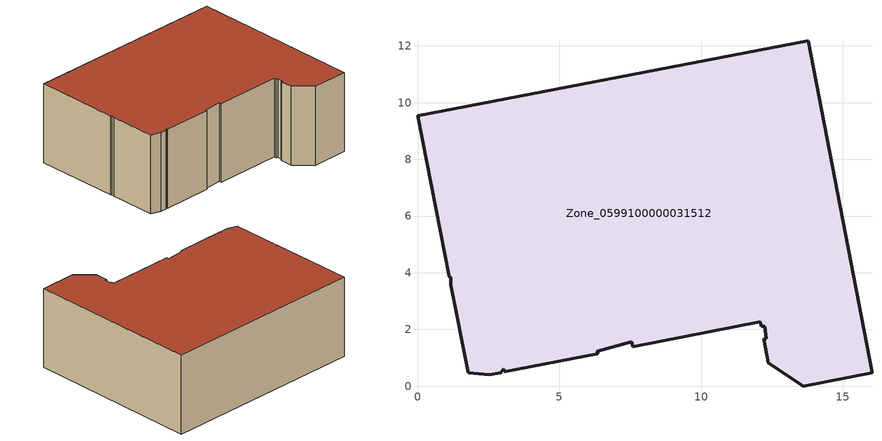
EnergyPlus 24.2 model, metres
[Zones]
Zone_0599100000031512
 floor ground (C_G): 12.29,1.67 12.24,2.12 12.12,2.1 12.09,2.28 7.6,1.4 7.56,1.57 6.34,1.24 6.36,1.15 3.05,0.5 3.03,0.61 2.94,0.48 2.52,0.4 1.79,0.47 1.18,3.57 1.18,3.85 1.12,3.85 0,9.53 13.79,12.18 16.03,0.47 13.61,0 12.37,0.83 12.21,1.68 z0
 wall outside (C_F): 16.03,0.47 13.79,12.18 0,9.53 1.12,3.85 1.18,3.85 1.18,3.57 1.79,0.47 2.52,0.4 2.94,0.48 3.03,0.61 3.05,0.5 6.36,1.15 6.34,1.24 7.56,1.57 7.6,1.4 12.09,2.28 12.12,2.1 12.24,2.12 12.29,1.67 12.21,1.68 12.37,0.83 13.61,0 16.03,0.47 z0:5.48
 roof outside (C_R): 0,9.53 1.12,3.85 1.18,3.85 1.18,3.57 1.79,0.47 2.52,0.4 2.94,0.48 3.03,0.61 3.05,0.5 6.36,1.15 6.34,1.24 7.56,1.57 7.6,1.4 12.09,2.28 12.12,2.1 12.24,2.12 12.29,1.67 12.21,1.68 12.37,0.83 13.61,0 16.03,0.47 13.79,12.18 z5.48
[BUILDING]
Pand.0599100000031512: North Axis=0; Terrain=City; Loads Convergence Tolerance Value=0.04; Temperature Convergence Tolerance Value=0.4; Solar Distribution=FullExterior; Maximum Number of Warmup Days=25; Minimum Number of Warmup Days=1
[Site:Location]
Rotterdam.The.Hague.AP_ZH_NLD Design_Conditions: Latitude=51.96; Longitude=4.45; Time Zone=1; Elevation=-4.5
[SITE:GROUNDTEMPERATURE:BUILDINGSURFACE]
18, 18, 18, 18, 18, 18, 18, 18, 18, 18, 18, 18
[MATERIAL] Thermal Absorptance=0.9; Solar Absorptance=0.7; Visible Absorptance=0.7
Name | Roughness | Thickness | Conductivity | Density | Specific Heat
G.D.1965 | MediumSmooth | 0.15 | 1 | 540 | 1210
F.D.1965 | Rough | 0.3 | 0.857143 | 1920 | 840
R.D.1965 | MediumRough | 0.2 | 0.08 | 1500 | 1000
[CONSTRUCTION]
C_G: G.D.1965
C_F: F.D.1965
C_R: R.D.1965
[ZONE]
Zone_0599100000031512: Type=1; Multiplier=1; Ceiling Height=Autocalculate; Volume=Autocalculate; Floor Area=autocalculate; Part of Total Floor Area=Yes
[ZONEINFILTRATION:DESIGNFLOWRATE]
Infil_Zone_0599100000031512: Zone or ZoneList or Space or SpaceList=Zone_0599100000031512; Schedule=AlwaysOn; Design Flow Rate Calculation Method=Flow/Area; Flow Rate per Floor Area=0.0042; Constant Term Coefficient=1; Temperature Term Coefficient=0; Velocity Term Coefficient=0; Velocity Squared Term Coefficient=0
[HVACTEMPLATE:ZONE:IDEALLOADSAIRSYSTEM]
Zone_0599100000031512: Maximum Heating Supply Air Temperature=50; Minimum Cooling Supply Air Temperature=13; Maximum Heating Supply Air Humidity Ratio=0.0156; Minimum Cooling Supply Air Humidity Ratio=0.0077; Heating Limit=NoLimit; Cooling Limit=NoLimit; Dehumidification Control Type=ConstantSensibleHeatRatio; Cooling Sensible Heat Ratio=0.7; Dehumidification Setpoint=60; Humidification Control Type=None; Humidification Setpoint=30; Outdoor Air Method=None; Outdoor Air Flow Rate per Person=0.00944; Outdoor Air Flow Rate per Zone Floor Area=0; Outdoor Air Flow Rate per Zone=0; Demand Controlled Ventilation Type=None; Outdoor Air Economizer Type=NoEconomizer; Heat Recovery Type=None; Sensible Heat Recovery Effectiveness=0.7; Latent Heat Recovery Effectiveness=0.65
[ZONECONTROL:THERMOSTAT]
ThermostatControl_Zone_0599100000031512: Zone or ZoneList=Zone_0599100000031512; Control Type Schedule=DualSetpointControlType; Control 1=Thermostat_Zone_0599100000031512; Temperature Difference Between Cutout And Setpoint=0
[THERMOSTATSETPOINT:DUALSETPOINT]
Thermostat_Zone_0599100000031512: Heating Setpoint Temperature Schedule=HeatingSetpoint_Zone_0599100000031512; Cooling Setpoint Temperature Schedule=CoolingSetpoint_Zone_0599100000031512
[SCHEDULE:COMPACT]
HeatingSetpoint_Zone_0599100000031512: Through: 12/31, For: AllDays, Until: 24:00, 21
CoolingSetpoint_Zone_0599100000031512: Through: 12/31, For: AllDays, Until: 24:00, 24
DualSetpointControlType: Through: 12/31, For: AllDays, Until: 24:00, 4
AlwaysOn: Through: 12/31, For: AllDays, Until: 24:00, 1
